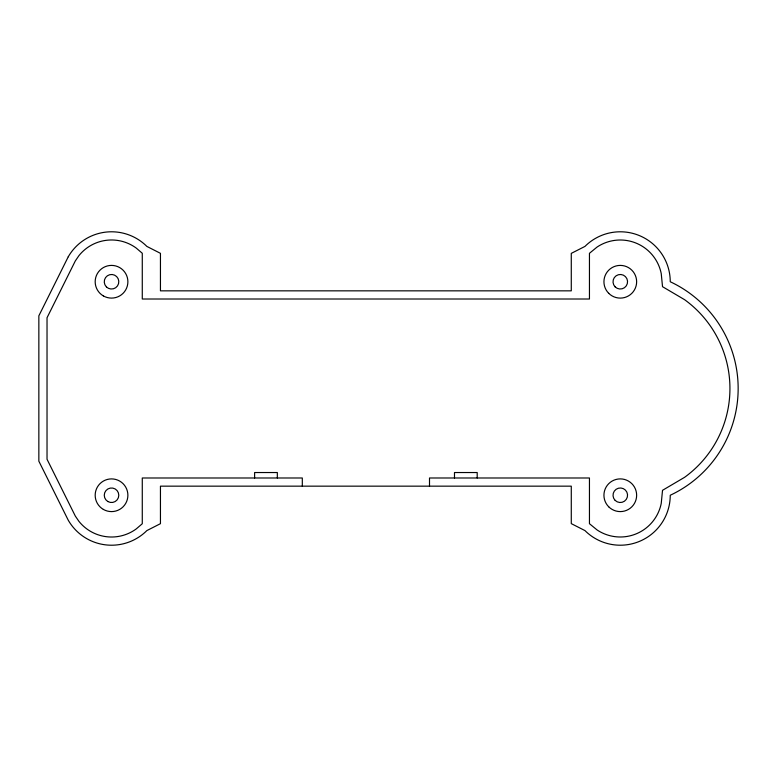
<?xml version="1.0" encoding="UTF-8"?>
<svg xmlns="http://www.w3.org/2000/svg" width="777" height="777" viewBox="0 0 777 777"><rect width="100%" height="100%" fill="white"/><g stroke="black" fill="none" stroke-linecap="round" stroke-linejoin="round"><path stroke-width="1.17" d="M477.195 477.991L477.195 472.533L454.487 472.533L454.487 477.991M429.506 486.159L429.506 477.991L589.452 477.991L589.452 523.698L597.095 529.963A41.754 41.754 0 0 0 661.237 503.389L662.528 490.306L684.586 477.321A109.654 109.654 0 0 0 684.586 299.679L662.528 286.694L661.237 273.611A41.754 41.754 0 0 0 597.095 247.037L589.452 253.302L589.452 299.009L142.278 299.009L142.278 253.263L136.228 248.067A41.764 41.764 0 0 0 78.953 255.614L75.32 260.917L47.028 317.744L47.028 459.256L75.32 516.083L78.953 521.386A41.764 41.764 0 0 0 136.228 528.933L142.278 523.737L142.278 477.991L302.311 477.991L302.311 486.159M277.331 477.991L277.331 472.533L254.613 472.533L254.613 477.991M68.259 256.769L38.85 315.821L38.85 461.179L68.259 520.231A49.971 49.971 0 0 0 146.863 530.584L160.45 523.669L160.45 486.159L571.28 486.159L571.28 523.63L584.955 530.584A49.971 49.971 0 0 0 670.25 495.25A117.861 117.861 0 0 0 670.25 281.75A49.971 49.971 0 0 0 584.955 246.416L571.28 253.37L571.28 290.841L160.45 290.841L160.45 253.331L146.863 246.416A49.971 49.971 0 0 0 68.259 256.769M615.151 286.888A7.265 7.265 0 0 0 627.311 283.634A7.265 7.265 0 0 0 618.405 274.728A7.265 7.265 0 0 0 615.151 286.888M615.151 500.388A7.265 7.265 0 0 0 627.311 497.125A7.265 7.265 0 0 0 618.405 488.228A7.265 7.265 0 0 0 615.151 500.388M106.391 286.888A7.265 7.265 0 0 0 118.551 283.634A7.265 7.265 0 0 0 109.644 274.728A7.265 7.265 0 0 0 106.391 286.888M107.896 501.544A7.265 7.265 0 0 0 118.794 495.25A7.265 7.265 0 0 0 107.896 488.956A7.265 7.265 0 0 0 107.896 501.544M103.351 295.911A16.356 16.356 0 0 0 127.884 281.75A16.356 16.356 0 0 0 103.351 267.589A16.356 16.356 0 0 0 103.351 295.911M103.351 509.411A16.356 16.356 0 0 0 127.884 495.25A16.356 16.356 0 0 0 103.351 481.089A16.356 16.356 0 0 0 103.351 509.411M608.721 506.808A16.356 16.356 0 0 0 636.081 499.485A16.356 16.356 0 0 0 616.054 479.448A16.356 16.356 0 0 0 608.721 506.808M608.721 293.317A16.356 16.356 0 0 0 636.081 285.985A16.356 16.356 0 0 0 616.054 265.957A16.356 16.356 0 0 0 608.721 293.317"/></g></svg>
